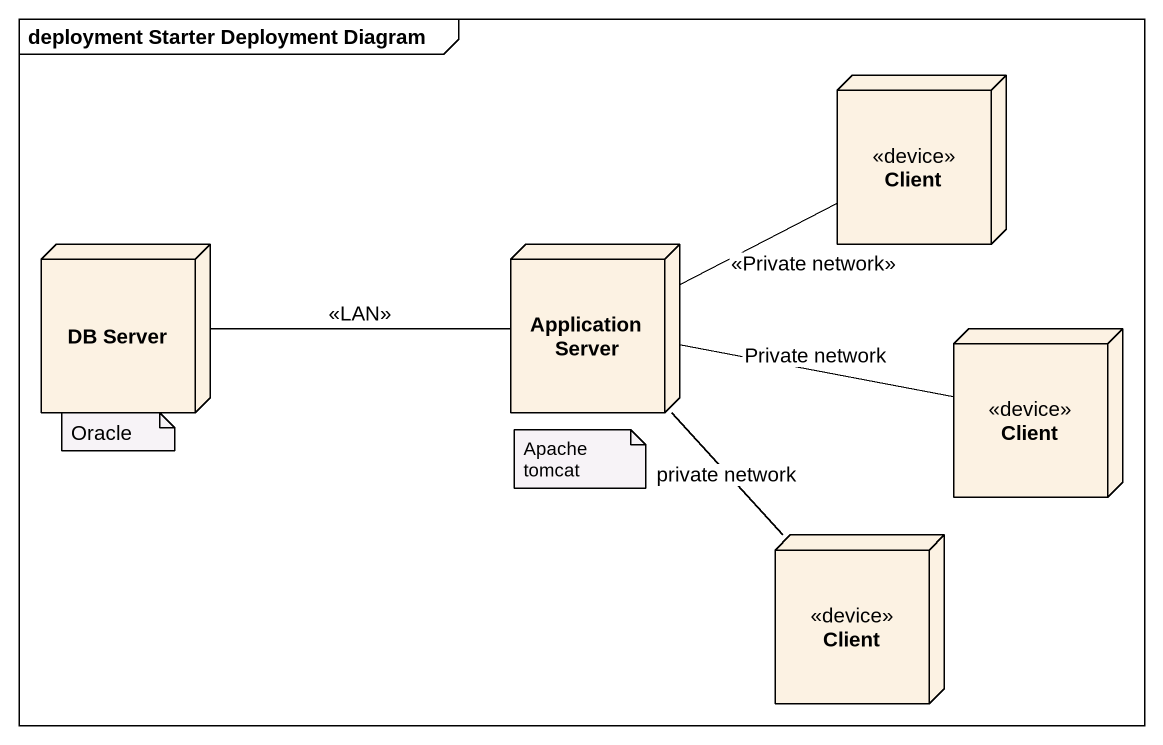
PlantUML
@startuml
mainframe deployment Starter Deployment Diagram
node Client <<device>>
node "DB Server" as DB_Server
node "Application Server" as Application_Server
node "Client" as Client_2 <<device>>
node "Client" as Client_3 <<device>>
DB_Server -right- Application_Server : <<LAN>>
Application_Server -right- Client : <<Private network>>
Application_Server -right- Client_2 : Private network
Application_Server -- Client_3 : private network
note as N1
  Oracle
end note
note as N2
  Apache tomcat
end note
@enduml
